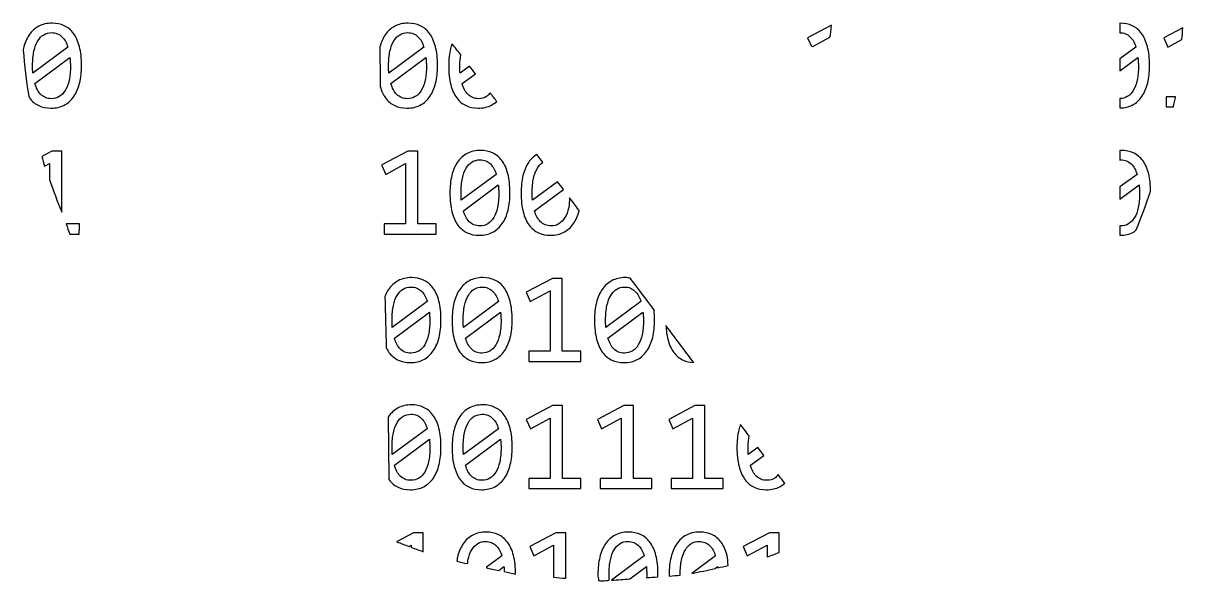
# Model space of a CAD drawing. Extents: x 77 to 436, y 76 to 436.
# Drawn here: x 77.2 to 435.3, y 76 to 248.3 of the extents above; entities that cross this region are included whole.
import ezdxf

# ---------------------------------------------------------------- set-up
doc = ezdxf.new("R2010")
doc.units = 0
doc.layers.add('Ebene_1', color=7, linetype='CONTINUOUS')

msp = doc.modelspace()

# ---------------------------------------------------------------- linework, layer by layer
at = {"layer": 'Ebene_1', "color": 7}
for points in [[(86.101562, 248.26367)], [(196.0625, 248.26367)], [(326.82617, 247.62891)], [(415.98438, 248.26367)], [(85.90625, 245.35352)], [(195.86719, 245.35352)], [(435.33398, 246.86523)], [(209.64648, 241.92773)], [(218.42578, 208.9668)], [(416.35547, 208.9668)], [(218.23047, 206.05664)], [(235.83398, 207.70117)], [(197.11719, 169.67188)], [(219.10938, 169.67188)], [(240.67188, 169.4375), (232.54688, 165.16016), (233.79688, 162.26953), (239.91016, 165.58984), (239.91016, 146.95703), (233.34766, 146.95703), (233.34766, 143.79297), (249.38281, 143.79297), (249.38281, 146.95703), (243.67969, 146.95703), (243.67969, 169.4375), (240.67188, 169.4375)], [(263.09375, 169.67188)], [(196.92188, 166.76172)], [(218.91406, 166.76172)], [(262.89844, 166.76172)], [(275.69922, 154.83984)], [(197.12305, 130.375)], [(219.11523, 130.375)], [(240.67773, 130.14062), (232.55273, 125.86328), (233.80273, 122.97266), (239.91602, 126.29297), (239.91602, 107.66016), (233.35352, 107.66016), (233.35352, 104.49609), (249.38867, 104.49609), (249.38867, 107.66016), (243.68555, 107.66016), (243.68555, 130.14062), (240.67773, 130.14062)], [(262.66992, 130.14062), (254.54492, 125.86328), (255.79492, 122.97266), (261.9082, 126.29297), (261.9082, 107.66016), (255.3457, 107.66016), (255.3457, 104.49609), (271.38086, 104.49609), (271.38086, 107.66016), (265.67773, 107.66016), (265.67773, 130.14062), (262.66992, 130.14062)], [(284.66211, 130.14062), (276.53711, 125.86328), (277.78711, 122.97266), (283.90039, 126.29297), (283.90039, 107.66016), (277.33789, 107.66016), (277.33789, 104.49609), (293.37305, 104.49609), (293.37305, 107.66016), (287.66992, 107.66016), (287.66992, 130.14062), (284.66211, 130.14062)], [(196.92773, 127.46484)], [(218.91992, 127.46484)], [(298.74805, 124.25195)], [(220.16211, 91.07812)], [(264.14648, 91.07812)], [(286.13867, 91.07812)]]:
    msp.add_lwpolyline(points, close=True, dxfattribs=at)
for points in [[(326.82617, 247.62891), (319.46094, 243.75195), (320.49414, 241.36133)], [(415.93359, 248.25781), (415.93359, 245.32617)], [(321.05273, 241.04688), (326.33789, 243.91797)], [(435.33398, 246.86523), (429.42188, 243.75195), (430.67188, 240.86133), (435.07617, 243.25391)], [(90.945312, 240.86133), (80.144531, 232.87305)], [(200.90625, 240.86133), (190.10547, 232.87305)], [(420.82812, 240.86133), (415.93359, 237.24219), (415.93359, 233.50195), (421.47266, 237.61914)], [(80.789062, 229.5918), (91.589844, 237.61914), (91.589844, 237.61914)], [(190.75, 229.5918), (201.55078, 237.61914), (201.55078, 237.61914)], [(80.066406, 234.04492), (80.066406, 235.25586)], [(190.02734, 234.04492), (190.02734, 235.25586)], [(212.01953, 234.04492), (212.01953, 235.25586)], [(214.99414, 235.01562), (212.09766, 232.87305)], [(212.74219, 229.5918), (216.83594, 232.63477)], [(415.93359, 224.98242), (415.93359, 222.06836)], [(430.22266, 225.54883), (430.22266, 222.38477), (432.41602, 222.38477)], [(433.10352, 225.54883), (430.22266, 225.54883), (430.22266, 225.54883)], [(86.042969, 208.73242), (82.912109, 207.08398)], [(89.050781, 189.87695), (89.050781, 208.73242), (86.042969, 208.73242), (86.042969, 208.73242)], [(196.00391, 208.73242), (187.94336, 204.48828)], [(187.94727, 204.29688), (189.12891, 201.56445), (195.24219, 204.88477), (195.24219, 186.25195), (188.67969, 186.25195), (188.67969, 183.08789), (204.71484, 183.08789), (204.71484, 186.25195), (199.01172, 186.25195), (199.01172, 208.73242), (196.00391, 208.73242), (196.00391, 208.73242)], [(415.93359, 208.92188), (415.93359, 205.99609)], [(83.761719, 204.06055), (85.28125, 204.88477), (85.28125, 199.98633)], [(223.26953, 201.56445), (212.46875, 193.57617)], [(421.19922, 201.56445), (415.93359, 197.66992), (415.93359, 193.92969), (421.84375, 198.32227)], [(213.11328, 190.29492), (223.91406, 198.32227), (223.91406, 198.32227)], [(242.19336, 199.29492), (234.46094, 193.57617)], [(212.39062, 194.74805), (212.39062, 195.95898)], [(234.38281, 194.74805), (234.38281, 195.95898)], [(235.10547, 190.29492), (244.00195, 196.90625)], [(94.587891, 186.25195), (90.402344, 186.25195), (90.402344, 186.25195)], [(91.582031, 183.08789), (94.451172, 183.08789)], [(415.93359, 185.6875), (415.93359, 182.74023)], [(201.96094, 162.26953), (191.16016, 154.28125)], [(223.95312, 162.26953), (213.15234, 154.28125)], [(267.9375, 162.26953), (257.13672, 154.28125)], [(191.80469, 151), (202.60547, 159.02734), (202.60547, 159.02734)], [(213.79688, 151), (224.59766, 159.02734), (224.59766, 159.02734)], [(257.78125, 151), (268.58203, 159.02734), (268.58203, 159.02734)], [(191.08203, 155.45312), (191.08203, 156.66406)], [(213.07422, 155.45312), (213.07422, 156.66406)], [(257.05859, 155.45312), (257.05859, 156.66406)], [(201.9668, 122.97266), (191.16602, 114.98438)], [(223.95898, 122.97266), (213.1582, 114.98438)], [(191.81055, 111.70312), (202.61133, 119.73047), (202.61133, 119.73047)], [(213.80273, 111.70312), (224.60352, 119.73047), (224.60352, 119.73047)], [(191.08789, 116.15625), (191.08789, 117.36719)], [(213.08008, 116.15625), (213.08008, 117.36719)], [(301.04883, 116.15625), (301.04883, 117.36719)], [(304.08398, 117.17188), (301.12695, 114.98438)], [(301.77148, 111.70312), (305.89453, 114.76758)], [(197.74023, 90.84375), (192.48633, 88.07812)], [(200.74805, 84.99609), (200.74805, 90.84375), (197.74023, 90.84375), (197.74023, 90.84375)], [(241.72461, 90.84375), (233.59961, 86.56641), (234.84961, 83.67578), (240.96289, 86.99609), (240.96289, 77.08789)], [(244.73242, 76.81836), (244.73242, 90.84375), (241.72461, 90.84375), (241.72461, 90.84375)], [(307.70117, 90.84375), (299.57617, 86.56641), (300.82617, 83.67578), (306.93945, 86.99609), (306.93945, 83.38867)], [(310.70898, 84.79492), (310.70898, 90.84375), (307.70117, 90.84375), (307.70117, 90.84375)], [(196.33008, 86.64453), (196.97852, 86.99609), (196.97852, 86.40234)], [(225.00586, 83.67578), (220.13477, 80.07422)], [(268.99023, 83.67578), (258.9082, 76.2207)], [(290.98242, 83.67578), (283.71484, 78.30078)], [(224.02734, 79.22656), (225.65039, 80.43359)], [(264.50391, 76.61914), (269.63477, 80.43359)], [(290.84375, 79.85156), (291.62695, 80.43359)], [(258.11133, 76.85938), (258.11133, 78.07031)], [(280.10352, 77.73633), (280.10352, 78.07031)]]:
    msp.add_lwpolyline(points, dxfattribs=at)
for points in [[(81.960938, 247.30664), (80.776041, 246.68164), (79.786385, 245.78971), (78.992188, 244.63086)], [(86.101562, 248.26367), (84.525968, 248.26367), (83.145832, 247.94466), (81.960938, 247.30664)], [(89.832031, 247.48242), (88.712234, 248.00325), (87.468659, 248.26367), (86.101562, 248.26367)], [(92.703125, 245.09961), (91.908828, 246.18034), (90.951828, 246.97461), (89.832031, 247.48242)], [(191.92188, 247.30664), (190.73698, 246.68164), (189.74742, 245.78971), (188.95312, 244.63086)], [(196.0625, 248.26367), (194.487, 248.26367), (193.10675, 247.94466), (191.92188, 247.30664)], [(199.79297, 247.48242), (198.67317, 248.00325), (197.4297, 248.26367), (196.0625, 248.26367)], [(202.66406, 245.09961), (201.86976, 246.18034), (200.91267, 246.97461), (199.79297, 247.48242)], [(326.33789, 243.91797), (326.54423, 244.89013), (326.68344, 246.27509), (326.82617, 247.62891)], [(415.98438, 248.26367), (415.96631, 248.26367), (415.9516, 248.2579), (415.93359, 248.25781)], [(419.71484, 247.48242), (418.59504, 248.00325), (417.35145, 248.26367), (415.98438, 248.26367)], [(422.58594, 245.09961), (421.79164, 246.18034), (420.83464, 246.97461), (419.71484, 247.48242)], [(78.992188, 244.63086), (78.210888, 243.48503), (77.618541, 242.10481), (77.214844, 240.49023)], [(81.648438, 242.77539), (82.156335, 243.63476), (82.768178, 244.2793), (83.484375, 244.70898)], [(83.484375, 244.70898), (84.213572, 245.13867), (85.020753, 245.35352), (85.90625, 245.35352)], [(85.90625, 245.35352), (86.570347, 245.35352), (87.169328, 245.24284), (87.703125, 245.02148)], [(87.703125, 245.02148), (88.237022, 244.80013), (88.712209, 244.48763), (89.128906, 244.08398)], [(89.128906, 244.08398), (89.545606, 243.69336), (89.903625, 243.22461), (90.203125, 242.67773)], [(94.539062, 241.01758), (94.109365, 242.67122), (93.497422, 244.0319), (92.703125, 245.09961)], [(188.95312, 244.63086), (188.24532, 243.59265), (187.71426, 242.33516), (187.31641, 240.91211)], [(191.60938, 242.77539), (192.11715, 243.63476), (192.72921, 244.2793), (193.44531, 244.70898)], [(193.44531, 244.70898), (194.17451, 245.13867), (194.98179, 245.35352), (195.86719, 245.35352)], [(195.86719, 245.35352), (196.53119, 245.35352), (197.13026, 245.24284), (197.66406, 245.02148)], [(197.66406, 245.02148), (198.19796, 244.80013), (198.67324, 244.48763), (199.08984, 244.08398)], [(199.08984, 244.08398), (199.50654, 243.69336), (199.86466, 243.22461), (200.16406, 242.67773)], [(204.5, 241.01758), (204.0703, 242.67122), (203.45826, 244.0319), (202.66406, 245.09961)], [(415.93359, 245.32617), (416.53459, 245.30979), (417.09511, 245.22503), (417.58594, 245.02148)], [(417.58594, 245.02148), (418.11984, 244.80013), (418.59502, 244.48763), (419.01172, 244.08398)], [(419.01172, 244.08398), (419.42842, 243.69336), (419.78644, 243.22461), (420.08594, 242.67773)], [(424.42188, 241.01758), (423.99228, 242.67122), (423.38024, 244.0319), (422.58594, 245.09961)], [(435.07617, 243.25391), (435.174212, 244.456789), (435.260153, 245.660623), (435.33398, 246.86523)], [(77.214844, 240.49023), (77.177067, 240.33408), (77.192327, 240.13198), (77.158203, 239.97266)], [(80.476562, 239.61133), (80.749962, 240.87435), (81.140638, 241.92904), (81.648438, 242.77539)], [(90.203125, 242.67773), (90.502625, 242.13086), (90.750015, 241.52539), (90.945312, 240.86133)], [(95.183594, 235.13867), (95.183594, 237.40429), (94.968662, 239.36393), (94.539062, 241.01758)], [(187.31641, 240.91211), (187.3647, 236.71043), (187.36602, 233.41929), (187.44336, 228.65625)], [(190.4375, 239.61133), (190.7109, 240.87435), (191.10158, 241.92904), (191.60938, 242.77539)], [(200.16406, 242.67773), (200.46356, 242.13086), (200.71095, 241.52539), (200.90625, 240.86133)], [(205.14453, 235.13867), (205.14453, 237.40429), (204.9297, 239.36393), (204.5, 241.01758)], [(209.16797, 240.49023), (208.77727, 238.87568), (208.58203, 237.09179), (208.58203, 235.13867)], [(209.64648, 241.92773), (209.47866, 241.45909), (209.29711, 241.00687), (209.16797, 240.49023)], [(212.32227, 238.46875), (211.46852, 239.57508), (210.52331, 240.79319), (209.64648, 241.92773)], [(320.49414, 241.36133), (320.68069, 241.25443), (320.86966, 241.13838), (321.05273, 241.04688)], [(420.08594, 242.67773), (420.38544, 242.13086), (420.63285, 241.52539), (420.82812, 240.86133)], [(425.06641, 235.13867), (425.06641, 237.40429), (424.85155, 239.36393), (424.42188, 241.01758)], [(77.158203, 239.97266), (77.533723, 235.211183), (78.098623, 230.466541), (78.851562, 225.75)], [(80.066406, 235.25586), (80.066406, 236.9095), (80.203065, 238.36133), (80.476562, 239.61133)], [(91.589844, 237.61914), (91.628844, 237.20247), (91.6615, 236.77278), (91.6875, 236.33008)], [(190.02734, 235.25586), (190.02734, 236.9095), (190.1641, 238.36133), (190.4375, 239.61133)], [(201.55078, 237.61914), (201.58978, 237.20247), (201.62244, 236.77278), (201.64844, 236.33008)], [(212.01953, 235.25586), (212.01953, 236.4757), (212.17348, 237.46855), (212.32227, 238.46875)], [(421.47266, 237.61914), (421.51166, 237.20247), (421.54431, 236.77278), (421.57031, 236.33008)], [(80.144531, 232.87305), (80.105531, 233.25065), (80.079416, 233.64128), (80.066406, 234.04492)], [(91.746094, 235.02148), (91.746094, 233.36787), (91.609335, 231.9095), (91.335938, 230.64648)], [(91.6875, 236.33008), (91.7265, 235.90039), (91.746094, 235.46419), (91.746094, 235.02148)], [(94.597656, 229.78711), (94.988356, 231.40169), (95.183594, 233.18555), (95.183594, 235.13867)], [(190.10547, 232.87305), (190.06647, 233.25065), (190.04034, 233.64128), (190.02734, 234.04492)], [(201.70703, 235.02148), (201.70703, 233.36787), (201.57025, 231.9095), (201.29688, 230.64648)], [(201.64844, 236.33008), (201.68744, 235.90039), (201.70703, 235.46419), (201.70703, 235.02148)], [(204.55859, 229.78711), (204.94919, 231.40169), (205.14453, 233.18555), (205.14453, 235.13867)], [(208.58203, 235.13867), (208.58203, 232.87305), (208.79686, 230.91339), (209.22656, 229.25977)], [(212.09766, 232.87305), (212.05866, 233.25065), (212.03253, 233.64128), (212.01953, 234.04492)], [(216.83594, 232.63477), (216.27509, 233.36352), (215.56593, 234.27351), (214.99414, 235.01562)], [(421.62891, 235.02148), (421.62891, 233.36787), (421.49225, 231.9095), (421.21875, 230.64648)], [(421.57031, 236.33008), (421.60931, 235.90039), (421.62891, 235.46419), (421.62891, 235.02148)], [(424.48047, 229.78711), (424.87117, 231.40169), (425.06641, 233.18555), (425.06641, 235.13867)], [(81.53125, 227.7168), (81.23175, 228.28971), (80.984362, 228.91472), (80.789062, 229.5918)], [(91.335938, 230.64648), (91.062438, 229.39651), (90.671862, 228.34831), (90.164062, 227.50195)], [(92.820312, 225.64648), (93.614612, 226.80534), (94.207059, 228.18555), (94.597656, 229.78711)], [(191.49219, 227.7168), (191.19269, 228.28971), (190.9453, 228.91472), (190.75, 229.5918)], [(201.29688, 230.64648), (201.02348, 229.39651), (200.6328, 228.34831), (200.125, 227.50195)], [(202.78125, 225.64648), (203.57555, 226.80534), (204.16799, 228.18555), (204.55859, 229.78711)], [(209.22656, 229.25977), (209.65616, 227.60613), (210.2682, 226.24544), (211.0625, 225.17773)], [(213.48438, 227.7168), (213.18488, 228.28971), (212.93749, 228.91472), (212.74219, 229.5918)], [(421.21875, 230.64648), (420.94535, 229.39651), (420.55475, 228.34831), (420.04688, 227.50195)], [(422.70312, 225.64648), (423.49742, 226.80534), (424.08987, 228.18555), (424.48047, 229.78711)], [(78.851562, 225.75), (78.955776, 225.58875), (78.99799, 225.32746), (79.109375, 225.17773)], [(82.605469, 226.23242), (82.188769, 226.64909), (81.83075, 227.14388), (81.53125, 227.7168)], [(84.050781, 225.27539), (83.516984, 225.50976), (83.035166, 225.82878), (82.605469, 226.23242)], [(90.164062, 227.50195), (89.656265, 226.6556), (89.037791, 226.01758), (88.308594, 225.58789)], [(187.44336, 228.65625), (187.85784, 227.29127), (188.3821, 226.10284), (189.07031, 225.17773)], [(192.56641, 226.23242), (192.14981, 226.64909), (191.79169, 227.14388), (191.49219, 227.7168)], [(194.01172, 225.27539), (193.47792, 225.50976), (192.99611, 225.82878), (192.56641, 226.23242)], [(200.125, 227.50195), (199.6172, 226.6556), (198.99863, 226.01758), (198.26953, 225.58789)], [(214.55859, 226.23242), (214.14199, 226.64909), (213.78385, 227.14388), (213.48438, 227.7168)], [(216.00391, 225.27539), (215.47011, 225.50976), (214.98829, 225.82878), (214.55859, 226.23242)], [(221.38672, 226.75), (221.0258, 226.3359), (220.70415, 225.8486), (220.26172, 225.58789)], [(223.42188, 224.10938), (222.80078, 224.9201), (222.02337, 225.92026), (221.38672, 226.75)], [(420.04688, 227.50195), (419.53908, 226.6556), (418.92051, 226.01758), (418.19141, 225.58789)], [(79.109375, 225.17773), (79.903572, 224.11006), (80.860672, 223.31575), (81.980469, 222.79492)], [(81.980469, 222.79492), (83.100166, 222.28711), (84.343741, 222.0332), (85.710938, 222.0332)], [(85.90625, 224.94336), (85.216153, 224.94336), (84.597681, 225.05404), (84.050781, 225.27539)], [(85.710938, 222.0332), (87.299532, 222.0332), (88.679668, 222.3457), (89.851562, 222.9707)], [(88.308594, 225.58789), (87.592494, 225.1582), (86.791647, 224.94336), (85.90625, 224.94336)], [(89.851562, 222.9707), (91.036359, 223.60872), (92.026015, 224.50068), (92.820312, 225.64648)], [(189.07031, 225.17773), (189.86461, 224.11006), (190.82161, 223.31575), (191.94141, 222.79492)], [(191.94141, 222.79492), (193.06121, 222.28711), (194.30468, 222.0332), (195.67188, 222.0332)], [(195.86719, 224.94336), (195.17709, 224.94336), (194.55862, 225.05404), (194.01172, 225.27539)], [(195.67188, 222.0332), (197.26035, 222.0332), (198.6406, 222.3457), (199.8125, 222.9707)], [(198.26953, 225.58789), (197.55333, 225.1582), (196.75259, 224.94336), (195.86719, 224.94336)], [(199.8125, 222.9707), (200.9974, 223.60872), (201.98705, 224.50068), (202.78125, 225.64648)], [(211.0625, 225.17773), (211.8568, 224.11006), (212.81379, 223.31575), (213.93359, 222.79492)], [(213.93359, 222.79492), (215.05339, 222.28711), (216.29686, 222.0332), (217.66406, 222.0332)], [(217.85938, 224.94336), (217.16928, 224.94336), (216.55081, 225.05404), (216.00391, 225.27539)], [(217.66406, 222.0332), (219.25256, 222.0332), (220.63279, 222.3457), (221.80469, 222.9707)], [(220.26172, 225.58789), (219.54562, 225.1582), (218.74475, 224.94336), (217.85938, 224.94336)], [(221.80469, 222.9707), (222.39215, 223.28703), (222.93043, 223.66823), (223.42188, 224.10938)], [(418.19141, 225.58789), (417.51832, 225.18407), (416.75619, 225.00673), (415.93359, 224.98242)], [(415.93359, 222.06836), (417.3716, 222.11241), (418.65189, 222.39339), (419.73438, 222.9707)], [(419.73438, 222.9707), (420.91915, 223.60872), (421.90885, 224.50068), (422.70312, 225.64648)], [(432.41602, 222.38477), (432.654669, 223.437374), (432.883845, 224.492103), (433.10352, 225.54883)], [(214.28516, 208.00977), (213.10036, 207.38477), (212.11071, 206.49284), (211.31641, 205.33398)], [(218.42578, 208.9668), (216.85028, 208.9668), (215.47006, 208.64776), (214.28516, 208.00977)], [(222.15625, 208.18555), (221.03645, 208.70638), (219.79298, 208.9668), (218.42578, 208.9668)], [(225.02734, 205.80273), (224.23314, 206.88346), (223.27605, 207.67773), (222.15625, 208.18555)], [(416.35547, 208.9668), (416.20558, 208.9668), (416.07994, 208.92765), (415.93359, 208.92188)], [(420.08594, 208.18555), (418.96614, 208.70638), (417.72267, 208.9668), (416.35547, 208.9668)], [(422.95703, 205.80273), (422.16273, 206.88346), (421.20574, 207.67773), (420.08594, 208.18555)], [(82.912109, 207.08398), (83.186514, 206.073718), (83.469729, 205.06587), (83.761719, 204.06055)], [(187.94336, 204.48828), (187.9447, 204.42589), (187.94592, 204.35934), (187.94727, 204.29688)], [(211.31641, 205.33398), (210.53511, 204.18818), (209.94266, 202.80794), (209.53906, 201.19336)], [(213.97266, 203.47852), (214.48046, 204.33787), (215.09249, 204.98242), (215.80859, 205.41211)], [(215.80859, 205.41211), (216.53779, 205.8418), (217.34507, 206.05664), (218.23047, 206.05664)], [(218.23047, 206.05664), (218.89447, 206.05664), (219.49354, 205.94596), (220.02734, 205.72461)], [(220.02734, 205.72461), (220.56124, 205.50325), (221.03645, 205.19075), (221.45312, 204.78711)], [(221.45312, 204.78711), (221.86982, 204.39648), (222.22794, 203.92773), (222.52734, 203.38086)], [(226.86328, 201.7207), (226.43358, 203.37435), (225.82164, 204.73506), (225.02734, 205.80273)], [(233.30859, 205.33398), (232.52729, 204.18818), (231.93495, 202.80794), (231.53125, 201.19336)], [(235.83398, 207.70117), (234.85594, 207.09841), (233.99497, 206.33539), (233.30859, 205.33398)], [(237.66992, 205.27539), (237.10467, 206.02722), (236.42094, 206.92281), (235.83398, 207.70117)], [(235.96484, 203.47852), (236.4366, 204.27688), (237.01831, 204.84787), (237.66992, 205.27539)], [(415.93359, 205.99609), (416.01508, 205.99986), (416.07731, 206.05664), (416.16016, 206.05664)], [(416.16016, 206.05664), (416.82426, 206.05664), (417.42323, 205.94596), (417.95703, 205.72461)], [(417.95703, 205.72461), (418.49093, 205.50325), (418.96611, 205.19075), (419.38281, 204.78711)], [(419.38281, 204.78711), (419.79951, 204.39648), (420.15753, 203.92773), (420.45703, 203.38086)], [(424.79297, 201.7207), (424.36337, 203.37435), (423.75133, 204.73506), (422.95703, 205.80273)], [(209.53906, 201.19336), (209.14836, 199.57878), (208.95313, 197.79489), (208.95312, 195.8418)], [(212.80078, 200.31445), (213.07418, 201.57747), (213.46486, 202.63217), (213.97266, 203.47852)], [(222.52734, 203.38086), (222.82684, 202.83398), (223.07423, 202.22851), (223.26953, 201.56445)], [(227.50781, 195.8418), (227.50781, 198.10739), (227.29298, 200.06706), (226.86328, 201.7207)], [(231.53125, 201.19336), (231.14065, 199.57878), (230.94531, 197.79489), (230.94531, 195.8418)], [(234.79297, 200.31445), (235.06637, 201.57747), (235.45694, 202.63217), (235.96484, 203.47852)], [(420.45703, 203.38086), (420.75653, 202.83398), (421.00392, 202.22851), (421.19922, 201.56445)], [(425.37695, 196.38867), (425.3407, 198.39187), (425.18269, 200.22091), (424.79297, 201.7207)], [(85.28125, 199.98633), (86.436455, 196.579625), (87.69353, 193.208317), (89.050781, 189.87695)], [(212.39062, 195.95898), (212.39062, 197.61263), (212.52738, 199.06445), (212.80078, 200.31445)], [(223.91406, 198.32227), (223.95306, 197.90561), (223.98572, 197.47591), (224.01172, 197.0332)], [(224.01172, 197.0332), (224.05072, 196.60351), (224.07031, 196.16732), (224.07031, 195.72461)], [(234.38281, 195.95898), (234.38281, 197.61263), (234.51947, 199.06445), (234.79297, 200.31445)], [(244.00195, 196.90625), (243.51901, 197.55654), (242.69736, 198.6189), (242.19336, 199.29492)], [(421.84375, 198.32227), (421.88275, 197.90561), (421.91541, 197.47591), (421.94141, 197.0332)], [(421.94141, 197.0332), (421.98041, 196.60351), (422, 196.16732), (422, 195.72461)], [(208.95312, 195.8418), (208.95312, 193.57617), (209.16806, 191.61653), (209.59766, 189.96289)], [(212.46875, 193.57617), (212.42975, 193.95377), (212.40362, 194.3444), (212.39062, 194.74805)], [(224.07031, 195.72461), (224.07031, 194.07096), (223.93356, 192.61263), (223.66016, 191.34961)], [(226.92188, 190.49023), (227.31245, 192.10481), (227.50781, 193.88867), (227.50781, 195.8418)], [(230.94531, 195.8418), (230.94531, 193.57617), (231.16014, 191.61653), (231.58984, 189.96289)], [(234.46094, 193.57617), (234.42194, 193.95377), (234.39581, 194.3444), (234.38281, 194.74805)], [(245.93359, 194.34375), (245.87452, 193.29639), (245.83945, 192.214), (245.65234, 191.34961)], [(248.89062, 190.41992), (247.4187, 192.36559), (247.44614, 192.34482), (245.93359, 194.34375)], [(420.9043, 184.39453), (422.536929, 188.338279), (424.028755, 192.338855), (425.37695, 196.38867)], [(422, 195.72461), (422, 194.07096), (421.86334, 192.61263), (421.58984, 191.34961)], [(209.59766, 189.96289), (210.02736, 188.30925), (210.63929, 186.94857), (211.43359, 185.88086)], [(213.85547, 188.41992), (213.55597, 188.99284), (213.30858, 189.61784), (213.11328, 190.29492)], [(223.66016, 191.34961), (223.38666, 190.09961), (222.99608, 189.05143), (222.48828, 188.20508)], [(225.14453, 186.34961), (225.93883, 187.50846), (226.53118, 188.8887), (226.92188, 190.49023)], [(231.58984, 189.96289), (232.01954, 188.30925), (232.63148, 186.94857), (233.42578, 185.88086)], [(235.84766, 188.41992), (235.54816, 188.99284), (235.30077, 189.61784), (235.10547, 190.29492)], [(245.65234, 191.34961), (245.37884, 190.09961), (244.98827, 189.05143), (244.48047, 188.20508)], [(247.13672, 186.34961), (247.91852, 187.49022), (248.49983, 188.85044), (248.89062, 190.41992)], [(421.58984, 191.34961), (421.31644, 190.09961), (420.92587, 189.05143), (420.41797, 188.20508)], [(90.402344, 186.25195), (90.78567, 185.193598), (91.178917, 184.138865), (91.582031, 183.08789)], [(94.451172, 183.08789), (94.503026, 184.20453), (94.538089, 185.15563), (94.587891, 186.25195)], [(214.92969, 186.93555), (214.51309, 187.35221), (214.15497, 187.847), (213.85547, 188.41992)], [(216.375, 185.97852), (215.8412, 186.2129), (215.35939, 186.5319), (214.92969, 186.93555)], [(220.63281, 186.29102), (219.91671, 185.86134), (219.11587, 185.64648), (218.23047, 185.64648)], [(222.48828, 188.20508), (221.98048, 187.35872), (221.36201, 186.72071), (220.63281, 186.29102)], [(222.17578, 183.67383), (223.36068, 184.31185), (224.35033, 185.20378), (225.14453, 186.34961)], [(236.92188, 186.93555), (236.50518, 187.35221), (236.14716, 187.847), (235.84766, 188.41992)], [(238.36719, 185.97852), (237.83339, 186.2129), (237.35155, 186.5319), (236.92188, 186.93555)], [(242.625, 186.29102), (241.9089, 185.86134), (241.10806, 185.64648), (240.22266, 185.64648)], [(244.48047, 188.20508), (243.97267, 187.35872), (243.3542, 186.72071), (242.625, 186.29102)], [(244.16797, 183.67383), (245.35287, 184.31185), (246.34242, 185.20378), (247.13672, 186.34961)], [(418.5625, 186.29102), (417.8463, 185.86134), (417.04556, 185.64648), (416.16016, 185.64648)], [(420.41797, 188.20508), (419.91017, 187.35872), (419.2916, 186.72071), (418.5625, 186.29102)], [(211.43359, 185.88086), (212.22789, 184.81315), (213.18489, 184.01888), (214.30469, 183.49805)], [(214.30469, 183.49805), (215.42449, 182.99023), (216.66806, 182.73633), (218.03516, 182.73633)], [(218.23047, 185.64648), (217.54037, 185.64648), (216.9219, 185.75717), (216.375, 185.97852)], [(218.03516, 182.73633), (219.62373, 182.73633), (221.00388, 183.04883), (222.17578, 183.67383)], [(233.42578, 185.88086), (234.21998, 184.81315), (235.17708, 184.01888), (236.29688, 183.49805)], [(236.29688, 183.49805), (237.41665, 182.99023), (238.66017, 182.73633), (240.02734, 182.73633)], [(240.22266, 185.64648), (239.53256, 185.64648), (238.91409, 185.75717), (238.36719, 185.97852)], [(240.02734, 182.73633), (241.61594, 182.73633), (242.99607, 183.04883), (244.16797, 183.67383)], [(416.16016, 185.64648), (416.07586, 185.64648), (416.01575, 185.6842), (415.93359, 185.6875)], [(415.93359, 182.74023), (415.94451, 182.7402), (415.95391, 182.73633), (415.96484, 182.73633)], [(415.96484, 182.73633), (417.55344, 182.73633), (418.93367, 183.04883), (420.10547, 183.67383)], [(420.10547, 183.67383), (420.42444, 183.84558), (420.61364, 184.18598), (420.9043, 184.39453)], [(192.97656, 168.71484), (191.79166, 168.08984), (190.80211, 167.19791), (190.00781, 166.03906)], [(197.11719, 169.67188), (195.54159, 169.67188), (194.16146, 169.35286), (192.97656, 168.71484)], [(200.84766, 168.89062), (199.72786, 169.41146), (198.48439, 169.67187), (197.11719, 169.67188)], [(203.71875, 166.50781), (202.92455, 167.58854), (201.96746, 168.38284), (200.84766, 168.89062)], [(214.96875, 168.71484), (213.78385, 168.08984), (212.7943, 167.19791), (212, 166.03906)], [(219.10938, 169.67188), (217.53378, 169.67188), (216.15365, 169.35286), (214.96875, 168.71484)], [(222.83984, 168.89062), (221.72004, 169.41146), (220.47645, 169.67187), (219.10938, 169.67188)], [(225.71094, 166.50781), (224.91664, 167.58854), (223.95964, 168.38284), (222.83984, 168.89062)], [(258.95312, 168.71484), (257.76825, 168.08984), (256.77855, 167.19791), (255.98438, 166.03906)], [(263.09375, 169.67188), (261.51825, 169.67188), (260.13802, 169.35286), (258.95312, 168.71484)], [(264.64062, 169.51758), (264.1394, 169.59877), (263.63354, 169.67187), (263.09375, 169.67188)], [(272.01172, 159.73438), (269.13389, 163.54691), (267.7709, 165.37405), (264.64062, 169.51758)], [(190.00781, 166.03906), (189.56926, 165.3959), (189.20626, 164.66), (188.88672, 163.86914)], [(192.66406, 164.18359), (193.17186, 165.04297), (193.7839, 165.6875), (194.5, 166.11719)], [(194.5, 166.11719), (195.2292, 166.54687), (196.03648, 166.76172), (196.92188, 166.76172)], [(196.92188, 166.76172), (197.58585, 166.76172), (198.18495, 166.65104), (198.71875, 166.42969)], [(198.71875, 166.42969), (199.25265, 166.20833), (199.72783, 165.89583), (200.14453, 165.49219)], [(200.14453, 165.49219), (200.56123, 165.10156), (200.91935, 164.63281), (201.21875, 164.08594)], [(205.55469, 162.42578), (205.12499, 164.07942), (204.51305, 165.4401), (203.71875, 166.50781)], [(212, 166.03906), (211.2187, 164.89323), (210.62636, 163.51302), (210.22266, 161.89844)], [(214.65625, 164.18359), (215.16405, 165.04297), (215.77609, 165.6875), (216.49219, 166.11719)], [(216.49219, 166.11719), (217.22139, 166.54687), (218.02866, 166.76172), (218.91406, 166.76172)], [(218.91406, 166.76172), (219.57816, 166.76172), (220.17714, 166.65104), (220.71094, 166.42969)], [(220.71094, 166.42969), (221.24484, 166.20833), (221.72002, 165.89583), (222.13672, 165.49219)], [(222.13672, 165.49219), (222.55342, 165.10156), (222.91144, 164.63281), (223.21094, 164.08594)], [(227.54688, 162.42578), (227.11718, 164.07942), (226.50524, 165.4401), (225.71094, 166.50781)], [(255.98438, 166.03906), (255.20308, 164.89323), (254.61073, 163.51302), (254.20703, 161.89844)], [(258.64062, 164.18359), (259.14842, 165.04297), (259.76036, 165.6875), (260.47656, 166.11719)], [(260.47656, 166.11719), (261.20566, 166.54687), (262.01304, 166.76172), (262.89844, 166.76172)], [(262.89844, 166.76172), (263.56254, 166.76172), (264.16141, 166.65104), (264.69531, 166.42969)], [(264.69531, 166.42969), (265.22911, 166.20833), (265.70439, 165.89583), (266.12109, 165.49219)], [(266.12109, 165.49219), (266.53769, 165.10156), (266.89581, 164.63281), (267.19531, 164.08594)], [(188.88672, 163.86914), (189.04744, 158.18617), (189.16506, 153.21934), (189.29688, 148.01562)], [(191.49219, 161.01953), (191.76559, 162.28255), (192.15626, 163.33724), (192.66406, 164.18359)], [(201.21875, 164.08594), (201.51825, 163.53906), (201.76564, 162.93359), (201.96094, 162.26953)], [(206.19922, 156.54688), (206.19922, 158.81248), (205.98439, 160.77214), (205.55469, 162.42578)], [(210.22266, 161.89844), (209.83206, 160.28385), (209.63672, 158.49998), (209.63672, 156.54688)], [(213.48438, 161.01953), (213.75775, 162.28255), (214.14835, 163.33724), (214.65625, 164.18359)], [(223.21094, 164.08594), (223.51044, 163.53906), (223.75785, 162.93359), (223.95312, 162.26953)], [(228.19141, 156.54688), (228.19141, 158.81248), (227.97645, 160.77214), (227.54688, 162.42578)], [(254.20703, 161.89844), (253.81643, 160.28385), (253.62109, 158.49998), (253.62109, 156.54688)], [(257.46875, 161.01953), (257.74225, 162.28255), (258.13285, 163.33724), (258.64062, 164.18359)], [(267.19531, 164.08594), (267.49481, 163.53906), (267.7422, 162.93359), (267.9375, 162.26953)], [(191.08203, 156.66406), (191.08203, 158.31771), (191.21879, 159.76953), (191.49219, 161.01953)], [(202.60547, 159.02734), (202.64447, 158.61068), (202.67714, 158.18099), (202.70312, 157.73828)], [(202.70312, 157.73828), (202.74212, 157.30859), (202.76172, 156.87239), (202.76172, 156.42969)], [(213.07422, 156.66406), (213.07422, 158.31771), (213.21088, 159.76953), (213.48438, 161.01953)], [(224.59766, 159.02734), (224.63666, 158.61068), (224.66931, 158.18099), (224.69531, 157.73828)], [(224.69531, 157.73828), (224.73431, 157.30859), (224.75391, 156.87239), (224.75391, 156.42969)], [(257.05859, 156.66406), (257.05859, 158.31771), (257.19535, 159.76953), (257.46875, 161.01953)], [(268.58203, 159.02734), (268.62103, 158.61068), (268.65369, 158.18099), (268.67969, 157.73828)], [(268.67969, 157.73828), (268.71869, 157.30859), (268.73828, 156.87239), (268.73828, 156.42969)], [(272.17578, 156.54688), (272.17578, 157.68787), (272.1207, 158.74859), (272.01172, 159.73438)], [(191.16016, 154.28125), (191.12116, 154.65885), (191.09503, 155.04951), (191.08203, 155.45312)], [(202.76172, 156.42969), (202.76172, 154.77604), (202.62496, 153.31771), (202.35156, 152.05469)], [(205.61328, 151.19531), (206.00388, 152.80989), (206.19922, 154.59376), (206.19922, 156.54688)], [(209.63672, 156.54688), (209.63672, 154.28126), (209.85155, 152.32161), (210.28125, 150.66797)], [(213.15234, 154.28125), (213.11334, 154.65885), (213.08722, 155.04951), (213.07422, 155.45312)], [(224.75391, 156.42969), (224.75391, 154.77604), (224.61715, 153.31771), (224.34375, 152.05469)], [(227.60547, 151.19531), (227.99617, 152.80989), (228.19141, 154.59376), (228.19141, 156.54688)], [(253.62109, 156.54688), (253.62109, 154.28126), (253.83595, 152.32161), (254.26562, 150.66797)], [(257.13672, 154.28125), (257.09772, 154.65885), (257.07159, 155.04951), (257.05859, 155.45312)], [(268.73828, 156.42969), (268.73828, 154.77604), (268.60152, 153.31771), (268.32812, 152.05469)], [(271.58984, 151.19531), (271.98044, 152.80989), (272.17578, 154.59376), (272.17578, 156.54688)], [(275.69922, 154.83984), (275.78379, 153.30507), (275.94388, 151.87609), (276.25781, 150.66797)], [(284.25586, 143.48438), (281.40212, 147.27164), (278.89309, 150.60662), (275.69922, 154.83984)], [(192.54688, 149.125), (192.24738, 149.69791), (191.99999, 150.32292), (191.80469, 151)], [(202.35156, 152.05469), (202.07816, 150.80469), (201.68749, 149.75652), (201.17969, 148.91016)], [(203.83594, 147.05469), (204.63024, 148.21354), (205.22258, 149.59375), (205.61328, 151.19531)], [(210.28125, 150.66797), (210.71095, 149.01432), (211.32289, 147.65364), (212.11719, 146.58594)], [(214.53906, 149.125), (214.23956, 149.69791), (213.99215, 150.32292), (213.79688, 151)], [(224.34375, 152.05469), (224.07025, 150.80469), (223.67965, 149.75652), (223.17188, 148.91016)], [(225.82812, 147.05469), (226.62242, 148.21354), (227.21487, 149.59375), (227.60547, 151.19531)], [(254.26562, 150.66797), (254.69532, 149.01432), (255.30736, 147.65364), (256.10156, 146.58594)], [(258.52344, 149.125), (258.22394, 149.69791), (257.97655, 150.32292), (257.78125, 151)], [(268.32812, 152.05469), (268.05465, 150.80469), (267.66405, 149.75652), (267.15625, 148.91016)], [(269.8125, 147.05469), (270.6068, 148.21354), (271.19924, 149.59375), (271.58984, 151.19531)], [(276.25781, 150.66797), (276.68751, 149.01432), (277.29955, 147.65364), (278.09375, 146.58594)], [(189.29688, 148.01562), (189.55255, 147.50601), (189.8131, 147.0052), (190.125, 146.58594)], [(193.62109, 147.64062), (193.20449, 148.05729), (192.84635, 148.55208), (192.54688, 149.125)], [(195.06641, 146.68359), (194.53261, 146.91797), (194.05079, 147.23701), (193.62109, 147.64062)], [(199.32422, 146.99609), (198.60812, 146.56641), (197.80725, 146.35156), (196.92188, 146.35156)], [(201.17969, 148.91016), (200.67189, 148.06381), (200.05342, 147.42578), (199.32422, 146.99609)], [(200.86719, 144.37891), (202.05209, 145.01693), (203.04164, 145.90885), (203.83594, 147.05469)], [(215.61328, 147.64062), (215.19658, 148.05729), (214.83856, 148.55208), (214.53906, 149.125)], [(217.05859, 146.68359), (216.52479, 146.91797), (216.04298, 147.23701), (215.61328, 147.64062)], [(221.31641, 146.99609), (220.60031, 146.56641), (219.79946, 146.35156), (218.91406, 146.35156)], [(223.17188, 148.91016), (222.66408, 148.06381), (222.04561, 147.42578), (221.31641, 146.99609)], [(222.85938, 144.37891), (224.04415, 145.01693), (225.03385, 145.90885), (225.82812, 147.05469)], [(259.59766, 147.64062), (259.18096, 148.05729), (258.82284, 148.55208), (258.52344, 149.125)], [(261.04297, 146.68359), (260.50907, 146.91797), (260.02736, 147.23701), (259.59766, 147.64062)], [(265.30078, 146.99609), (264.58468, 146.56641), (263.78384, 146.35156), (262.89844, 146.35156)], [(267.15625, 148.91016), (266.64845, 148.06381), (266.02998, 147.42578), (265.30078, 146.99609)], [(266.84375, 144.37891), (268.02865, 145.01693), (269.0182, 145.90885), (269.8125, 147.05469)], [(190.125, 146.58594), (190.9193, 145.51823), (191.87629, 144.72396), (192.99609, 144.20312)], [(192.99609, 144.20312), (194.11589, 143.69534), (195.35946, 143.44141), (196.72656, 143.44141)], [(196.92188, 146.35156), (196.23178, 146.35156), (195.61331, 146.46224), (195.06641, 146.68359)], [(196.72656, 143.44141), (198.31516, 143.44141), (199.69529, 143.75391), (200.86719, 144.37891)], [(212.11719, 146.58594), (212.91139, 145.51823), (213.86848, 144.72396), (214.98828, 144.20312)], [(214.98828, 144.20312), (216.10808, 143.69534), (217.35155, 143.44141), (218.71875, 143.44141)], [(218.91406, 146.35156), (218.22396, 146.35156), (217.60549, 146.46224), (217.05859, 146.68359)], [(218.71875, 143.44141), (220.30735, 143.44141), (221.68748, 143.75391), (222.85938, 144.37891)], [(256.10156, 146.58594), (256.89586, 145.51823), (257.85286, 144.72396), (258.97266, 144.20312)], [(258.97266, 144.20312), (260.09246, 143.69534), (261.33595, 143.44141), (262.70312, 143.44141)], [(262.89844, 146.35156), (262.20834, 146.35156), (261.58987, 146.46224), (261.04297, 146.68359)], [(262.70312, 143.44141), (264.29162, 143.44141), (265.67195, 143.75391), (266.84375, 144.37891)], [(278.09375, 146.58594), (278.88805, 145.51823), (279.84504, 144.72396), (280.96484, 144.20312)], [(280.96484, 144.20312), (281.95904, 143.75229), (283.06665, 143.53495), (284.25586, 143.48438)], [(192.98242, 129.41797), (191.79752, 128.79297), (190.80787, 127.90104), (190.01367, 126.74219)], [(197.12305, 130.375), (195.54755, 130.375), (194.16732, 130.05599), (192.98242, 129.41797)], [(200.85352, 129.59375), (199.73372, 130.11458), (198.49025, 130.375), (197.12305, 130.375)], [(203.72461, 127.21094), (202.93031, 128.29166), (201.97329, 129.08594), (200.85352, 129.59375)], [(214.97461, 129.41797), (213.78971, 128.79297), (212.80016, 127.90104), (212.00586, 126.74219)], [(219.11523, 130.375), (217.53976, 130.375), (216.15951, 130.05599), (214.97461, 129.41797)], [(222.8457, 129.59375), (221.7259, 130.11458), (220.48243, 130.375), (219.11523, 130.375)], [(225.7168, 127.21094), (224.9225, 128.29166), (223.9655, 129.08594), (222.8457, 129.59375)], [(190.01367, 126.74219), (189.95318, 126.65347), (189.91175, 126.54075), (189.85352, 126.44922)], [(189.85352, 126.44922), (190.00776, 118.85708), (190.02193, 113.61042), (190.0957, 107.35156)], [(192.66992, 124.88672), (193.17772, 125.74609), (193.78966, 126.39062), (194.50586, 126.82031)], [(194.50586, 126.82031), (195.23496, 127.25), (196.04236, 127.46484), (196.92773, 127.46484)], [(196.92773, 127.46484), (197.59183, 127.46484), (198.19071, 127.35417), (198.72461, 127.13281)], [(198.72461, 127.13281), (199.25841, 126.91146), (199.73369, 126.59896), (200.15039, 126.19531)], [(200.15039, 126.19531), (200.56699, 125.80469), (200.92511, 125.33594), (201.22461, 124.78906)], [(205.56055, 123.12891), (205.13085, 124.78252), (204.51891, 126.14323), (203.72461, 127.21094)], [(212.00586, 126.74219), (211.22466, 125.59635), (210.63212, 124.21614), (210.22852, 122.60156)], [(214.66211, 124.88672), (215.16991, 125.74609), (215.78185, 126.39062), (216.49805, 126.82031)], [(216.49805, 126.82031), (217.22715, 127.25), (218.03452, 127.46484), (218.91992, 127.46484)], [(218.91992, 127.46484), (219.58402, 127.46484), (220.1829, 127.35417), (220.7168, 127.13281)], [(220.7168, 127.13281), (221.2506, 126.91146), (221.72588, 126.59896), (222.14258, 126.19531)], [(222.14258, 126.19531), (222.55918, 125.80469), (222.9173, 125.33594), (223.2168, 124.78906)], [(227.55273, 123.12891), (227.12303, 124.78252), (226.511, 126.14323), (225.7168, 127.21094)], [(191.49805, 121.72266), (191.77155, 122.98565), (192.16212, 124.04036), (192.66992, 124.88672)], [(201.22461, 124.78906), (201.52411, 124.24219), (201.7715, 123.63673), (201.9668, 122.97266)], [(206.20508, 117.25), (206.20508, 119.51562), (205.99025, 121.47526), (205.56055, 123.12891)], [(210.22852, 122.60156), (209.83792, 120.98698), (209.64258, 119.20312), (209.64258, 117.25)], [(213.49023, 121.72266), (213.76373, 122.98565), (214.15431, 124.04036), (214.66211, 124.88672)], [(223.2168, 124.78906), (223.5163, 124.24219), (223.76368, 123.63673), (223.95898, 122.97266)], [(228.19727, 117.25), (228.19727, 119.51562), (227.98243, 121.47526), (227.55273, 123.12891)], [(298.19727, 122.60156), (297.80667, 120.98698), (297.61133, 119.20312), (297.61133, 117.25)], [(298.74805, 124.25195), (298.54874, 123.72194), (298.34561, 123.19487), (298.19727, 122.60156)], [(301.36914, 120.77344), (300.70335, 121.66037), (299.44576, 123.32318), (298.74805, 124.25195)], [(191.08789, 117.36719), (191.08789, 119.02083), (191.22465, 120.47267), (191.49805, 121.72266)], [(202.61133, 119.73047), (202.65033, 119.3138), (202.68298, 118.88411), (202.70898, 118.44141)], [(202.70898, 118.44141), (202.74798, 118.01172), (202.76758, 117.57552), (202.76758, 117.13281)], [(213.08008, 117.36719), (213.08008, 119.02083), (213.21683, 120.47267), (213.49023, 121.72266)], [(224.60352, 119.73047), (224.64252, 119.3138), (224.67527, 118.88411), (224.70117, 118.44141)], [(224.70117, 118.44141), (224.74017, 118.01172), (224.75977, 117.57552), (224.75977, 117.13281)], [(301.04883, 117.36719), (301.04883, 118.66042), (301.20189, 119.72707), (301.36914, 120.77344)], [(191.16602, 114.98438), (191.12702, 115.36196), (191.10089, 115.7526), (191.08789, 116.15625)], [(202.76758, 117.13281), (202.76758, 115.47917), (202.63082, 114.02083), (202.35742, 112.75781)], [(205.61914, 111.89844), (206.00974, 113.51302), (206.20508, 115.29688), (206.20508, 117.25)], [(209.64258, 117.25), (209.64258, 114.98438), (209.85741, 113.02474), (210.28711, 111.37109)], [(213.1582, 114.98438), (213.1192, 115.36196), (213.09308, 115.7526), (213.08008, 116.15625)], [(224.75977, 117.13281), (224.75977, 115.47917), (224.62311, 114.02083), (224.34961, 112.75781)], [(227.61133, 111.89844), (228.00193, 113.51302), (228.19727, 115.29688), (228.19727, 117.25)], [(297.61133, 117.25), (297.61133, 114.98438), (297.82616, 113.02474), (298.25586, 111.37109)], [(301.12695, 114.98438), (301.08795, 115.36196), (301.06183, 115.7526), (301.04883, 116.15625)], [(305.89453, 114.76758), (305.47253, 115.33055), (304.52123, 116.58892), (304.08398, 117.17188)], [(192.55273, 109.82812), (192.25323, 110.40104), (192.00585, 111.02607), (191.81055, 111.70312)], [(202.35742, 112.75781), (202.08392, 111.50781), (201.69335, 110.45963), (201.18555, 109.61328)], [(203.8418, 107.75781), (204.636, 108.91666), (205.22854, 110.29688), (205.61914, 111.89844)], [(210.28711, 111.37109), (210.71681, 109.71748), (211.32885, 108.35677), (212.12305, 107.28906)], [(214.54492, 109.82812), (214.24542, 110.40104), (213.99803, 111.02607), (213.80273, 111.70312)], [(224.34961, 112.75781), (224.07621, 111.50781), (223.68553, 110.45963), (223.17773, 109.61328)], [(225.83398, 107.75781), (226.62818, 108.91666), (227.22073, 110.29688), (227.61133, 111.89844)], [(298.25586, 111.37109), (298.68556, 109.71748), (299.2975, 108.35677), (300.0918, 107.28906)], [(302.51367, 109.82812), (302.21427, 110.40104), (301.96678, 111.02607), (301.77148, 111.70312)], [(193.62695, 108.34375), (193.21025, 108.76041), (192.85213, 109.25524), (192.55273, 109.82812)], [(195.07227, 107.38672), (194.53837, 107.62109), (194.05665, 107.9401), (193.62695, 108.34375)], [(199.33008, 107.69922), (198.61398, 107.26953), (197.81313, 107.05469), (196.92773, 107.05469)], [(201.18555, 109.61328), (200.67775, 108.76693), (200.05928, 108.1289), (199.33008, 107.69922)], [(200.87305, 105.08203), (202.05795, 105.72005), (203.0475, 106.61198), (203.8418, 107.75781)], [(215.61914, 108.34375), (215.20244, 108.76041), (214.84432, 109.25524), (214.54492, 109.82812)], [(217.06445, 107.38672), (216.53055, 107.62109), (216.04884, 107.9401), (215.61914, 108.34375)], [(221.32227, 107.69922), (220.60617, 107.26953), (219.80532, 107.05469), (218.91992, 107.05469)], [(223.17773, 109.61328), (222.66993, 108.76693), (222.05144, 108.1289), (221.32227, 107.69922)], [(222.86523, 105.08203), (224.05013, 105.72005), (225.03971, 106.61198), (225.83398, 107.75781)], [(303.58789, 108.34375), (303.17119, 108.76041), (302.81317, 109.25524), (302.51367, 109.82812)], [(305.0332, 107.38672), (304.4993, 107.62109), (304.01759, 107.9401), (303.58789, 108.34375)], [(309.29102, 107.69922), (308.57482, 107.26953), (307.77417, 107.05469), (306.88867, 107.05469)], [(310.37695, 108.81836), (310.02617, 108.42443), (309.71756, 107.95057), (309.29102, 107.69922)], [(312.375, 106.16602), (311.96957, 106.70826), (310.80093, 108.25179), (310.37695, 108.81836)], [(190.0957, 107.35156), (190.10912, 107.33321), (190.11734, 107.30724), (190.13086, 107.28906)], [(190.13086, 107.28906), (190.92516, 106.22135), (191.88215, 105.42708), (193.00195, 104.90625)], [(193.00195, 104.90625), (194.12175, 104.39844), (195.36522, 104.14453), (196.73242, 104.14453)], [(196.92773, 107.05469), (196.23766, 107.05469), (195.61917, 107.16536), (195.07227, 107.38672)], [(196.73242, 104.14453), (198.32092, 104.14453), (199.70125, 104.45703), (200.87305, 105.08203)], [(212.12305, 107.28906), (212.91735, 106.22135), (213.87434, 105.42708), (214.99414, 104.90625)], [(214.99414, 104.90625), (216.11394, 104.39844), (217.35741, 104.14453), (218.72461, 104.14453)], [(218.91992, 107.05469), (218.22972, 107.05469), (217.61135, 107.16536), (217.06445, 107.38672)], [(218.72461, 104.14453), (220.31311, 104.14453), (221.69336, 104.45703), (222.86523, 105.08203)], [(300.0918, 107.28906), (300.886, 106.22135), (301.84309, 105.42708), (302.96289, 104.90625)], [(302.96289, 104.90625), (304.08269, 104.39844), (305.32616, 104.14453), (306.69336, 104.14453)], [(306.88867, 107.05469), (306.19857, 107.05469), (305.5801, 107.16536), (305.0332, 107.38672)], [(306.69336, 104.14453), (308.28196, 104.14453), (309.66211, 104.45703), (310.83398, 105.08203)], [(310.83398, 105.08203), (311.39391, 105.38353), (311.90231, 105.75112), (312.375, 106.16602)], [(216.02148, 90.12109), (214.83661, 89.49609), (213.84703, 88.60416), (213.05273, 87.44531)], [(220.16211, 91.07812), (218.58661, 91.07812), (217.20638, 90.75911), (216.02148, 90.12109)], [(223.89258, 90.29688), (222.77278, 90.81769), (221.52931, 91.07813), (220.16211, 91.07812)], [(226.76367, 87.91406), (225.96937, 88.99479), (225.01238, 89.78907), (223.89258, 90.29688)], [(260.00586, 90.12109), (258.82106, 89.49609), (257.83141, 88.60416), (257.03711, 87.44531)], [(264.14648, 91.07812), (262.57101, 91.07812), (261.19076, 90.75911), (260.00586, 90.12109)], [(267.87695, 90.29688), (266.75725, 90.81769), (265.51368, 91.07813), (264.14648, 91.07812)], [(270.74805, 87.91406), (269.95385, 88.99479), (268.99675, 89.78907), (267.87695, 90.29688)], [(281.99805, 90.12109), (280.81315, 89.49609), (279.8236, 88.60416), (279.0293, 87.44531)], [(286.13867, 91.07812), (284.56307, 91.07812), (283.18295, 90.75911), (281.99805, 90.12109)], [(289.86914, 90.29688), (288.74934, 90.81769), (287.50577, 91.07813), (286.13867, 91.07812)], [(292.74023, 87.91406), (291.94596, 88.99479), (290.98894, 89.78907), (289.86914, 90.29688)], [(192.48633, 88.07812), (193.762092, 87.58567), (195.043426, 87.107776), (196.33008, 86.64453)], [(196.97852, 86.40234), (198.229752, 85.919561), (199.48634, 85.450782), (200.74805, 84.99609)], [(213.05273, 87.44531), (212.27156, 86.29948), (211.67899, 84.91927), (211.27539, 83.30469)], [(215.70898, 85.58984), (216.21678, 86.44922), (216.82882, 87.09375), (217.54492, 87.52344)], [(217.54492, 87.52344), (218.27412, 87.95312), (219.0814, 88.16797), (219.9668, 88.16797)], [(219.9668, 88.16797), (220.6308, 88.16797), (221.22977, 88.05729), (221.76367, 87.83594)], [(221.76367, 87.83594), (222.29747, 87.61458), (222.77285, 87.30208), (223.18945, 86.89844)], [(223.18945, 86.89844), (223.60615, 86.50781), (223.96417, 86.03906), (224.26367, 85.49219)], [(228.59961, 83.83203), (228.16991, 85.48567), (227.55787, 86.84635), (226.76367, 87.91406)], [(257.03711, 87.44531), (256.25591, 86.29948), (255.66337, 84.91927), (255.25977, 83.30469)], [(259.69336, 85.58984), (260.20116, 86.44922), (260.8132, 87.09375), (261.5293, 87.52344)], [(261.5293, 87.52344), (262.2585, 87.95312), (263.06577, 88.16797), (263.95117, 88.16797)], [(263.95117, 88.16797), (264.61517, 88.16797), (265.21425, 88.05729), (265.74805, 87.83594)], [(265.74805, 87.83594), (266.28195, 87.61458), (266.75723, 87.30208), (267.17383, 86.89844)], [(267.17383, 86.89844), (267.59053, 86.50781), (267.94865, 86.03906), (268.24805, 85.49219)], [(272.58398, 83.83203), (272.15428, 85.48567), (271.54235, 86.84635), (270.74805, 87.91406)], [(279.0293, 87.44531), (278.248, 86.29948), (277.65565, 84.91927), (277.25195, 83.30469)], [(281.68555, 85.58984), (282.19335, 86.44922), (282.80541, 87.09375), (283.52148, 87.52344)], [(283.52148, 87.52344), (284.25068, 87.95312), (285.05796, 88.16797), (285.94336, 88.16797)], [(285.94336, 88.16797), (286.60746, 88.16797), (287.20643, 88.05729), (287.74023, 87.83594)], [(287.74023, 87.83594), (288.27413, 87.61458), (288.74932, 87.30208), (289.16602, 86.89844)], [(289.16602, 86.89844), (289.58272, 86.50781), (289.94073, 86.03906), (290.24023, 85.49219)], [(294.57617, 83.83203), (294.14657, 85.48567), (293.53453, 86.84635), (292.74023, 87.91406)], [(211.27539, 83.30469), (211.18245, 82.92051), (211.20755, 82.43459), (211.13672, 82.03125)], [(214.43164, 81.31445), (214.48361, 81.6597), (214.46734, 82.10681), (214.53711, 82.42578)], [(214.53711, 82.42578), (214.81061, 83.6888), (215.20118, 84.74349), (215.70898, 85.58984)], [(224.26367, 85.49219), (224.56307, 84.94531), (224.81056, 84.33984), (225.00586, 83.67578)], [(229.22852, 78.0957), (229.21835, 80.2919), (229.01889, 82.2185), (228.59961, 83.83203)], [(255.25977, 83.30469), (254.86907, 81.6901), (254.67383, 79.90625), (254.67383, 77.95312)], [(258.11133, 78.07031), (258.11133, 79.72396), (258.24808, 81.17578), (258.52148, 82.42578)], [(258.52148, 82.42578), (258.79488, 83.6888), (259.18556, 84.74349), (259.69336, 85.58984)], [(268.24805, 85.49219), (268.54755, 84.94531), (268.79493, 84.33984), (268.99023, 83.67578)], [(273.22852, 77.95312), (273.22852, 80.21875), (273.01368, 82.17839), (272.58398, 83.83203)], [(277.25195, 83.30469), (276.86135, 81.6901), (276.66602, 79.90625), (276.66602, 77.95312)], [(280.10352, 78.07031), (280.10352, 79.72396), (280.24027, 81.17578), (280.51367, 82.42578)], [(280.51367, 82.42578), (280.78707, 83.6888), (281.17775, 84.74349), (281.68555, 85.58984)], [(290.24023, 85.49219), (290.53973, 84.94531), (290.78712, 84.33984), (290.98242, 83.67578)], [(294.91602, 80.73633), (294.8089, 81.77681), (294.80245, 82.96125), (294.57617, 83.83203)], [(306.93945, 83.38867), (308.20116, 83.843362), (309.457748, 84.312141), (310.70898, 84.79492)], [(211.13672, 82.03125), (212.232764, 81.782034), (213.331119, 81.54309), (214.43164, 81.31445)], [(220.13477, 80.07422), (221.429127, 79.777315), (222.726729, 79.494745), (224.02734, 79.22656)], [(225.65039, 80.43359), (225.68939, 80.01693), (225.72205, 79.58724), (225.74805, 79.14453)], [(225.74805, 79.14453), (225.75684, 79.04768), (225.7549, 78.94712), (225.76172, 78.84961)], [(225.76172, 78.84961), (226.914815, 78.586923), (228.070471, 78.335608), (229.22852, 78.0957)], [(269.63477, 80.43359), (269.67377, 80.01693), (269.70642, 79.58724), (269.73242, 79.14453)], [(269.73242, 79.14453), (269.77142, 78.71484), (269.79102, 78.27864), (269.79102, 77.83594)], [(283.71484, 78.30078), (286.101377, 78.769488), (288.478168, 79.286521), (290.84375, 79.85156)], [(291.62695, 80.43359), (291.63919, 80.3029), (291.64722, 80.16256), (291.6582, 80.0293)], [(291.6582, 80.0293), (292.746299, 80.254915), (293.832286, 80.490602), (294.91602, 80.73633)], [(240.96289, 77.08789), (242.218422, 76.984858), (243.475001, 76.895009), (244.73242, 76.81836)], [(254.67383, 77.95312), (254.67383, 77.23586), (254.83388, 76.74774), (254.87695, 76.0918)], [(254.87695, 76.0918), (255.251216, 76.063936), (255.625567, 76.037242), (256, 76.01172)], [(256, 76.01172), (256.719703, 76.058829), (257.439116, 76.110263), (258.1582, 76.16602)], [(258.1582, 76.16602), (258.14138, 76.39574), (258.11902, 76.62054), (258.11133, 76.85938)], [(258.9082, 76.2207), (260.775393, 76.324436), (262.640856, 76.457265), (264.50391, 76.61914)], [(269.79102, 77.83594), (269.79102, 77.51705), (269.72306, 77.29654), (269.71289, 76.99219)], [(269.71289, 76.99219), (270.859482, 77.063248), (272.005368, 77.145282), (273.15039, 77.23828)], [(273.15039, 77.23828), (273.15736, 77.49313), (273.22852, 77.69225), (273.22852, 77.95312)], [(276.66602, 77.95312), (276.66602, 77.77623), (276.71418, 77.66731), (276.7168, 77.49414)], [(276.7168, 77.49414), (277.846443, 77.56422), (278.9754, 77.644954), (280.10352, 77.73633)]]:
    msp.add_open_spline(points, degree=3, dxfattribs=at)

doc.saveas('drawing.dxf')
